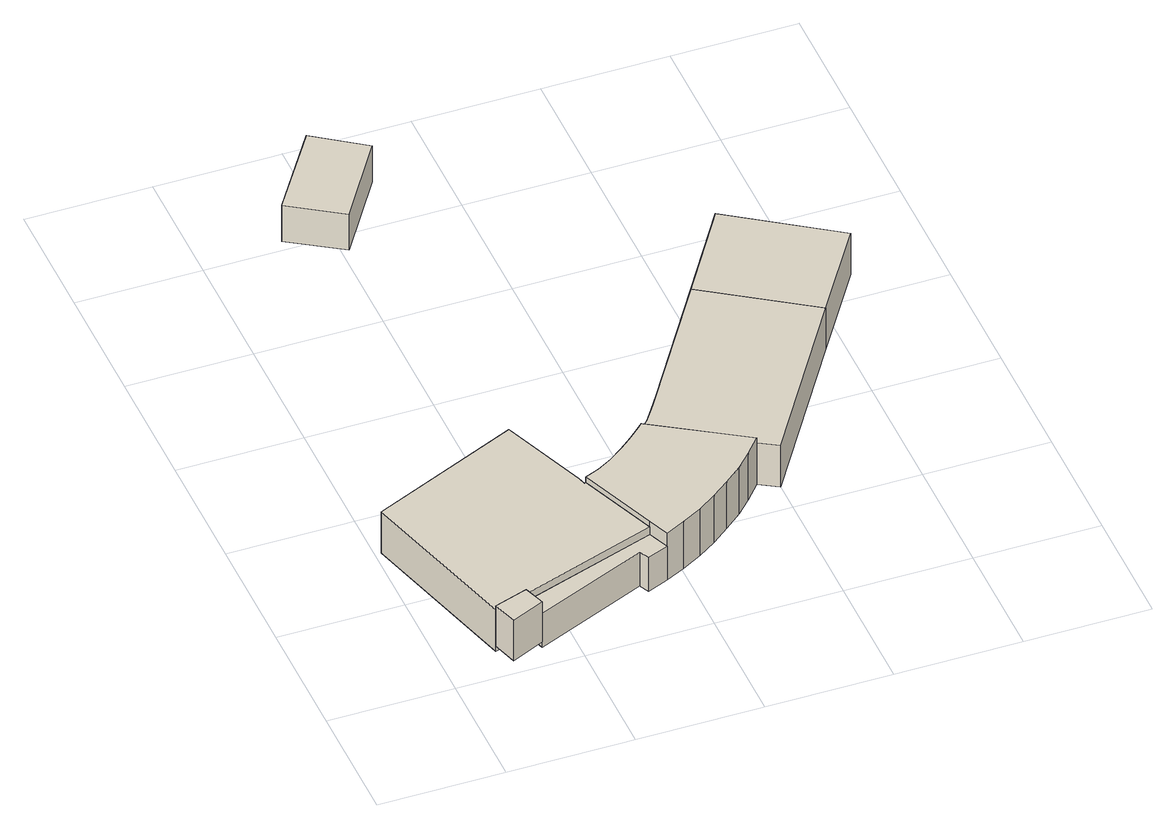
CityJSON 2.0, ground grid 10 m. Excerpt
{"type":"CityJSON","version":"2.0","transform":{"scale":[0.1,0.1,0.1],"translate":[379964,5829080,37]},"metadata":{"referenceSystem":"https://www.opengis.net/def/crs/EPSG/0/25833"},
"CityObjects":{
"building1":{"type":"Building","attributes":{"Gemeindeschluessel":"11000012","BezugspunktDach":"2200","function":"51009_1610","measuredHeight":3.82,"storeysAboveGround":0},"address":[{"country":"Germany","locality":"Berlin"}],"geometry":[{"type":"Solid","lod":"1","boundaries":[[[[0,1,2,3]],[[4,5,6,7]],[[4,7,3,2]],[[5,4,2,1]],[[6,5,1,0]],[[7,6,0,3]]]]}]},
"building2":{"type":"Building","attributes":{"name":"Schullandheim Walter May","Gemeindeschluessel":"11000012","function":"31001_1025"},"address":[{"country":"Germany","locality":"Berlin","thoroughfareNumber":"121","thoroughfareName":"Elchdamm"}],"children":["building2-1","building2-2","building2-3","building2-4"]},
"building2-1":{"type":"BuildingPart","attributes":{"BezugspunktDach":"2200","measuredHeight":4.74,"storeysAboveGround":1},"parents":["building2"],"geometry":[{"type":"MultiSurface","lod":"1","boundaries":[[[8,9,10,11,12,13,14,15]],[[16,17,18,19,20,21,22,23]],[[16,23,15,14]],[[17,16,14,13]],[[18,17,13,12]],[[19,18,12,11]],[[21,24,25,10,9]],[[22,21,9,8]],[[23,22,8,15]],[[11,10,20,19]],[[26,20,25,24,21]]]}]},
"building2-2":{"type":"BuildingPart","attributes":{"BezugspunktDach":"2200","measuredHeight":3.23,"storeysAboveGround":1},"parents":["building2"],"geometry":[{"type":"Solid","lod":"1","boundaries":[[[[27,28,29,30,25,24]],[[20,31,32,33,34,21]],[[32,31,30,29]],[[33,32,29,28]],[[34,33,28,27]],[[21,34,27,24]],[[21,24,25,20]],[[31,20,25,30]]]]}]},
"building2-3":{"type":"BuildingPart","attributes":{"BezugspunktDach":"2200","measuredHeight":4.48,"storeysAboveGround":1},"parents":["building2"],"geometry":[{"type":"MultiSurface","lod":"1","boundaries":[[[35,36,37,38,39,40,41,42,43,44,45,46,47,48,49,50]],[[51,52,53,54,55,56,57,58,59,60,61,62,63,31,20,19]],[[51,19,50,49]],[[52,51,49,48]],[[53,52,48,47]],[[54,53,47,46]],[[55,54,46,45]],[[56,55,45,44]],[[57,64,65,44,43]],[[58,57,43,42]],[[59,58,42,41]],[[60,59,41,40]],[[61,60,40,39]],[[62,61,39,38]],[[63,62,38,37]],[[31,63,37,36]],[[20,25,30,36,35]],[[11,10,20,35,50]],[[56,65,64,57]],[[31,30,25,20]],[[11,19,20,10]]]}]},
"building2-4":{"type":"BuildingPart","attributes":{"BezugspunktDach":"2200","measuredHeight":3.96,"storeysAboveGround":1},"parents":["building2"],"geometry":[{"type":"Solid","lod":"1","boundaries":[[[[64,66,67,68,69,70,71,65]],[[72,73,74,75,76,77,57,56]],[[72,56,65,71]],[[73,72,71,70]],[[74,73,70,69]],[[75,74,69,68]],[[76,75,68,67]],[[77,76,67,66]],[[57,77,66,64]],[[64,65,56,57]]]]}]},
"building3":{"type":"Building","attributes":{"Gemeindeschluessel":"11000012","BezugspunktDach":"2200","function":"31001_2723","measuredHeight":3.42,"storeysAboveGround":1},"address":[{"country":"Germany","locality":"Berlin","thoroughfareNumber":"121 (1)","thoroughfareName":"Elchdamm"}],"geometry":[{"type":"Solid","lod":"1","boundaries":[[[[78,79,80,81]],[[82,83,84,85]],[[82,85,81,80]],[[83,82,80,79]],[[84,83,79,78]],[[85,84,78,81]]]]}]},
"building4":{"type":"Building","attributes":{"Gemeindeschluessel":"11000012","BezugspunktDach":"2200","function":"51009_1610","measuredHeight":3.98,"storeysAboveGround":0},"address":[{"country":"Germany","locality":"Berlin"}],"geometry":[{"type":"Solid","lod":"1","boundaries":[[[[67,86,87,68]],[[88,89,76,75]],[[88,75,68,87]],[[89,88,87,86]],[[76,89,86,67]],[[75,76,67,68]]]]}]}
},
"vertices":[
[48,8,47],[75,20,47],[69,37,47],[42,28,47],[69,37,9],[75,20,9],[48,8,9],[42,28,9],
[42,28,43],[69,37,43],[179,74,43],[154,137,43],[153,136,43],[151,143,43],[124,212,43],[5,160,43],[124,212,4],[151,143,4],[153,136,4],[154,137,4],[179,74,4],[69,37,4],[42,28,4],[5,160,4],[69,37,36],[179,74,36],[97,46,4],
[75,20,36],[165,58,36],[169,50,36],[186,57,36],[186,57,4],[169,50,4],[165,58,4],[75,20,4],
[179,74,48],[186,57,48],[202,65,48],[218,74,48],[233,84,48],[247,95,48],[261,107,48],[273,119,48],[285,133,48],[213,178,48],[210,175,48],[200,166,48],[189,157,48],[178,149,48],[166,142,48],[154,137,48],[166,142,4],[178,149,4],[189,157,4],[200,166,4],[210,175,4],[213,178,4],[285,133,4],[273,119,4],[261,107,4],[247,95,4],[233,84,4],[218,74,4],[202,65,4],[285,133,43],[213,178,43],
[300,124,43],[386,255,43],[303,310,43],[236,208,43],[228,196,43],[220,185,43],[220,185,4],[228,196,4],[236,208,4],[303,310,4],[386,255,4],[300,124,4],
[99,464,55],[142,529,55],[102,557,55],[57,491,55],[102,557,21],[142,529,21],[99,464,21],[57,491,21],
[433,326,43],[350,382,43],[350,382,4],[433,326,4]
]}
